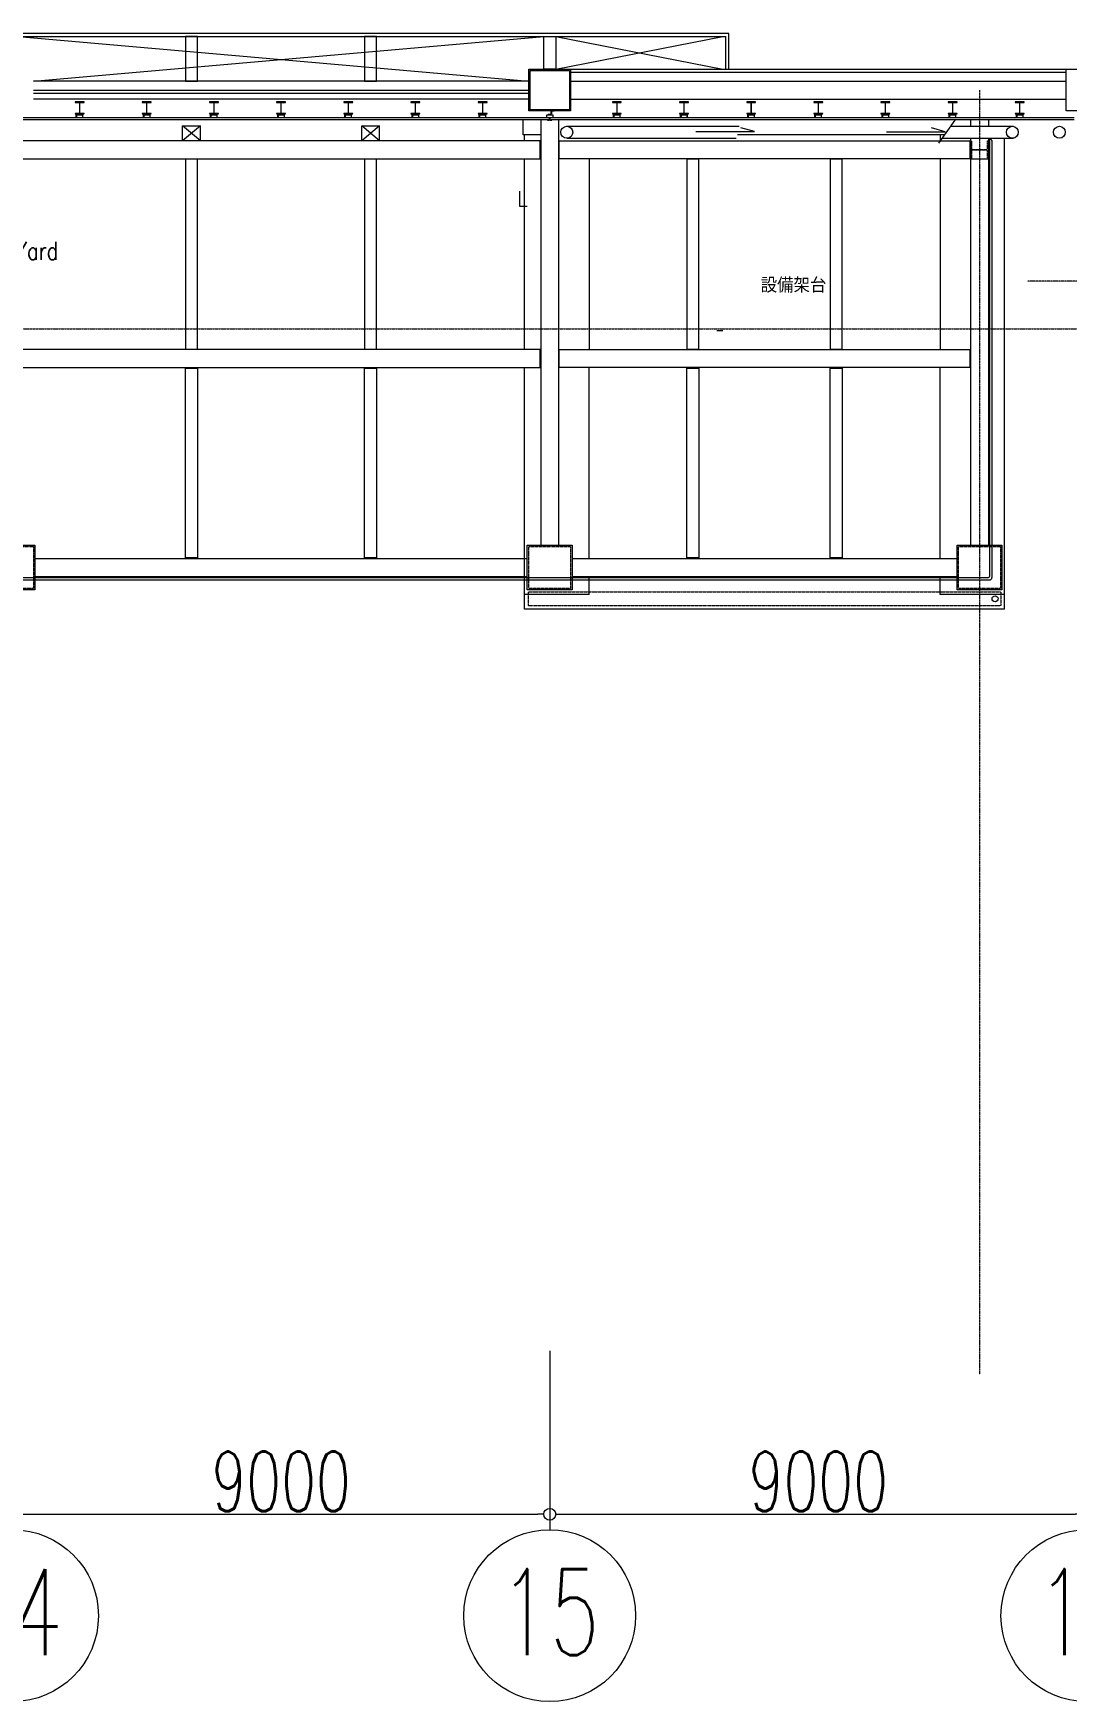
# Model space of a CAD drawing. Extents: x 225000 to 2157367, y 208400 to 840900.
# Drawn here: x 391276 to 408586, y 354198 to 382152 of the extents above; entities that cross this region are included whole.
import ezdxf
from ezdxf.enums import TextEntityAlignment as Align

# ---------------------------------------------------------------- set-up
doc = ezdxf.new("R2010")
doc.units = 0
doc.header["$LTSCALE"] = 10
doc.linetypes.add('Data Center Layout_L20$0$CENTER', pattern=[2, 1.25, -0.25, 0.25, -0.25])
doc.linetypes.add('Data Center Layout_L20$0$DOTK1', pattern=[0.1, 0.05, -0.05])
for name, color, linetype in [('Data Center Layout_L20$0$98-DIM', 3, 'Continuous'), ('Data Center Layout_L20$0$99-DIM-100', 2, 'Continuous'), ('Data Center Layout_L20$0$MACHINE-DIM', 252, 'Continuous')]:
    doc.layers.add(name, color=color, linetype=linetype)
for name, color, linetype, lineweight in [('Data Center Layout_L20$0$ARC', 252, 'Continuous', 0), ('Data Center Layout_L20$0$FLAG', 3, 'Continuous', 0), ('Data Center Layout_L20$0$K-SIN', 252, 'Data Center Layout_L20$0$CENTER', 9), ('Data Center Layout_L20$0$SUGATA3', 252, 'Continuous', 0)]:
    doc.layers.add(name, color=color, linetype=linetype, lineweight=lineweight)
doc.styles.add('Data Center Layout_L20$0$ATS', font='monotxt', dxfattribs={"bigfont": 'BIGFONT'})
doc.styles.add('Data Center Layout_L20$0$ROMS', font='ROMANS.shx', dxfattribs={"bigfont": 'bigfont.shx'})
doc.styles.add('Data Center Layout_L20$0$型式1', font='simplex.shx', dxfattribs={"width": 0.68, "bigfont": 'chineset.shx'})
doc.dimstyles.new('Data Center Layout_L20$0$複本 93-DIM-400', dxfattribs={"dimtxt": 1000, "dimasz": 200, "dimexe": 0.1, "dimexo": 0, "dimgap": 50, "dimtad": 1, "dimdec": 0, "dimzin": 0, "dimdsep": 46, "dimtxsty": 'Data Center Layout_L20$0$型式1', "dimblk": 'Data Center Layout_L20$0$_DotBlank', "dimcen": 0.09, "dimadec": 0, "dimazin": 0, "dimtfac": 1, "dimtdec": 0, "dimtofl": 0, "dimtmove": 2, "dimatfit": 3, "dimldrblk": 'Data Center Layout_L20$0$_ArchTick', "dimfxl": 1, "dimtolj": 1, "dimtzin": 0, "dimlwd": 13, "dimlwe": 5, "dimarcsym": 0})

# ---------------------------------------------------------------- blocks, each defined once
blk = doc.blocks.new('Data Center Layout_L20$0$_DotBlank')
at = {"layer": 'Data Center Layout_L20$0$99-DIM-100', "color": 0, "lineweight": -2}
blk.add_line((-0.5, 0), (-1, 0), dxfattribs=at)
blk.add_circle((0, 0), 0.5, dxfattribs=at)
blk = doc.blocks.new('*D18')
at = {"layer": 'Data Center Layout_L20$0$98-DIM', "color": 0, "lineweight": 5, "transparency": 16777216}
for p, q in [((390926, 160078), (390926, 157336)), ((399926, 160078), (399926, 157336))]:
    blk.add_line(p, q, dxfattribs=at)
at = {"layer": 'Data Center Layout_L20$0$98-DIM', "color": 0, "lineweight": 13, "transparency": 16777216}
blk.add_line((391126, 157337), (399726, 157337), dxfattribs=at)
at = {"layer": 'DEFPOINTS', "color": 0, "transparency": 16777216}
for p in [(390926, 160078), (399926, 160078), (399926, 157337)]:
    blk.add_point(p, dxfattribs=at)
at = {"layer": 'Data Center Layout_L20$0$98-DIM', "color": 0, "lineweight": 13, "transparency": 16777216, "xscale": 200, "yscale": 200, "zscale": 200, "rotation": 180}
blk.add_blockref('Data Center Layout_L20$0$_DotBlank', (390926, 157337), dxfattribs=at)
at = {"layer": 'Data Center Layout_L20$0$98-DIM', "color": 0, "lineweight": 13, "transparency": 16777216, "xscale": 200, "yscale": 200, "zscale": 200}
blk.add_blockref('Data Center Layout_L20$0$_DotBlank', (399926, 157337), dxfattribs=at)
at = {"layer": 'Data Center Layout_L20$0$98-DIM', "color": 0, "transparency": 16777216, "insert": (395426, 157887), "char_height": 1000, "attachment_point": 5, "style": 'Data Center Layout_L20$0$型式1'}
blk.add_mtext('\\A1;9000', dxfattribs=at)
blk = doc.blocks.new('Data Center Layout_L20$0$_ArchTick')
at = {"layer": 'Data Center Layout_L20$0$MACHINE-DIM', "color": 0, "const_width": 0.15}
blk.add_lwpolyline([(-0.5, -0.5), (0.5, 0.5)], dxfattribs=at)
blk = doc.blocks.new('*D22')
at = {"layer": 'Data Center Layout_L20$0$98-DIM', "color": 0, "lineweight": 5, "transparency": 16777216}
for p, q in [((399926, 160078), (399926, 157336)), ((408926, 160078), (408926, 157336))]:
    blk.add_line(p, q, dxfattribs=at)
at = {"layer": 'Data Center Layout_L20$0$98-DIM', "color": 0, "lineweight": 13, "transparency": 16777216}
blk.add_line((400126, 157337), (408726, 157337), dxfattribs=at)
at = {"layer": 'DEFPOINTS', "color": 0, "transparency": 16777216}
for p in [(399926, 160078), (408926, 160078), (408926, 157337)]:
    blk.add_point(p, dxfattribs=at)
at = {"layer": 'Data Center Layout_L20$0$98-DIM', "color": 0, "lineweight": 13, "transparency": 16777216, "xscale": 200, "yscale": 200, "zscale": 200, "rotation": 180}
blk.add_blockref('Data Center Layout_L20$0$_DotBlank', (399926, 157337), dxfattribs=at)
at = {"layer": 'Data Center Layout_L20$0$98-DIM', "color": 0, "lineweight": 13, "transparency": 16777216, "xscale": 200, "yscale": 200, "zscale": 200}
blk.add_blockref('Data Center Layout_L20$0$_DotBlank', (408926, 157337), dxfattribs=at)
at = {"layer": 'Data Center Layout_L20$0$98-DIM', "color": 0, "transparency": 16777216, "insert": (404426, 157887), "char_height": 1000, "attachment_point": 5, "style": 'Data Center Layout_L20$0$型式1'}
blk.add_mtext('\\A1;9000', dxfattribs=at)
blk = doc.blocks.new('Data Center Layout_L20')
at = {"layer": 'Data Center Layout_L20$0$ARC'}
for p, q in [((402925.59, 182152.31), (360925.59, 182152.31)), ((360975.59, 182102.31), (402875.59, 182102.31)), ((391025.59, 182102.31), (399575.59, 181352.31)), ((391275.59, 181352.31), (399825.59, 182102.31)), ((400025.59, 181552.31), (402825.59, 182102.31)), ((400025.59, 182102.31), (402825.59, 181552.31)), ((402875.59, 181553.31), (402875.59, 182102.31)), ((402925.59, 181553.31), (402925.59, 182152.31)), ((400275.59, 181502.31), (408575.59, 181502.31)), ((399575.59, 181352.31), (391275.59, 181352.31)), ((391275.59, 181152.31), (399575.59, 181152.31)), ((400275.59, 181352.31), (408575.59, 181352.31)), ((399575.59, 181052.31), (391275.59, 181052.31)), ((400275.59, 181052.31), (408575.59, 181052.31)), ((408710.59, 180737.31), (387970.59, 180737.31)), ((408710.59, 180702.31), (387970.59, 180702.31)), ((393775.59, 180602.31), (394075.59, 180602.31)), ((393775.59, 180352.31), (393775.59, 180602.31)), ((394075.59, 180602.31), (393775.59, 180352.31)), ((394075.59, 180352.31), (393775.59, 180602.31)), ((394075.59, 180352.31), (394075.59, 180602.31)), ((396775.59, 180602.31), (397075.59, 180602.31)), ((396775.59, 180352.31), (396775.59, 180602.31)), ((397075.59, 180602.31), (396775.59, 180352.31)), ((397075.59, 180352.31), (396775.59, 180602.31)), ((397075.59, 180352.31), (397075.59, 180602.31)), ((399775.59, 180702.31), (399775.59, 173577.31)), ((400075.59, 180702.31), (400075.59, 173577.31)), ((400211.82, 180594.99), (403102.03, 180594.99)), ((406714.03, 180696.76), (406440.77, 180313.99)), ((406641.38, 180594.99), (407693.73, 180594.99)), ((406975.59, 180702.31), (406975.59, 180594.99)), ((407275.59, 180702.31), (407275.59, 180594.99)), ((400211.82, 180394.99), (403050.96, 180394.99)), ((402376.33, 180507.65), (403358.33, 180507.65)), ((403358.33, 180507.65), (403128.33, 180571.65)), ((405569.38, 180502.77), (406551.38, 180502.77)), ((406551.38, 180502.77), (406321.38, 180566.77)), ((406498.6, 180394.99), (407693.73, 180394.99)), ((406975.59, 180394.99), (406975.59, 173577.31)), ((407275.59, 180394.99), (407275.59, 173577.31)), ((407291.74, 180355.85), (407291.74, 173051.16)), ((407334.44, 180355.85), (407334.44, 173033.46)), ((407275.59, 180042.31), (406975.59, 180042.31)), ((402726.88, 177171.35), (402828.05, 177171.35)), ((391300.59, 173352.31), (399550.59, 173352.31)), ((400300.59, 173352.31), (406750.59, 173352.31)), ((364319.55, 173036.16), (407276.74, 173036.16)), ((391300.59, 173052.31), (399550.59, 173052.31)), ((400300.59, 173052.31), (406750.59, 173052.31)), ((364319.55, 172993.46), (407294.44, 172993.46))]:
    blk.add_line(p, q, dxfattribs=at)
at = {"layer": 'Data Center Layout_L20$0$ARC', "linetype": 'Continuous'}
for p, q in [((400275.59, 181552.31), (408575.59, 181552.31)), ((391275.59, 181202.31), (399575.59, 181202.31))]:
    blk.add_line(p, q, dxfattribs=at)
at = {"layer": 'Data Center Layout_L20$0$ARC', "linetype": 'Data Center Layout_L20$0$DOTK1'}
for p, q in [((399565.63, 172792.31), (399565.63, 172562.31)), ((399565.63, 172792.31), (407485.54, 172792.31)), ((407485.54, 172792.31), (407485.54, 172562.31)), ((407485.54, 172562.31), (399565.63, 172562.31))]:
    blk.add_line(p, q, dxfattribs=at)
at = {"layer": 'Data Center Layout_L20$0$ARC'}
for points in [[(394025.59, 182102.31), (393825.59, 182102.31), (393825.59, 181352.31), (394025.59, 181352.31)], [(397025.59, 182102.31), (396825.59, 182102.31), (396825.59, 181352.31), (397025.59, 181352.31)], [(399825.59, 182102.31), (400025.59, 182102.31), (400025.59, 181552.31), (399825.59, 181552.31)], [(399575.59, 180852.31), (399575.59, 181552.31), (400275.59, 181552.31), (400275.59, 180852.31)], [(399595.59, 180872.31), (399595.59, 181532.31), (400255.59, 181532.31), (400255.59, 180872.31)], [(408575.59, 180852.31), (408575.59, 181552.31), (409275.59, 181552.31), (409275.59, 180852.31)], [(391975.59, 180802.31), (392125.59, 180802.31), (392125.59, 180811.31), (392053.59, 180811.31), (392053.59, 180993.31), (392125.59, 180993.31), (392125.59, 181002.31), (391975.59, 181002.31), (391975.59, 180993.31), (392047.59, 180993.31), (392047.59, 180811.31), (391975.59, 180811.31)], [(393100.59, 180802.31), (393250.59, 180802.31), (393250.59, 180811.31), (393178.59, 180811.31), (393178.59, 180993.31), (393250.59, 180993.31), (393250.59, 181002.31), (393100.59, 181002.31), (393100.59, 180993.31), (393172.59, 180993.31), (393172.59, 180811.31), (393100.59, 180811.31)], [(394225.59, 180802.31), (394375.59, 180802.31), (394375.59, 180811.31), (394303.59, 180811.31), (394303.59, 180993.31), (394375.59, 180993.31), (394375.59, 181002.31), (394225.59, 181002.31), (394225.59, 180993.31), (394297.59, 180993.31), (394297.59, 180811.31), (394225.59, 180811.31)], [(395350.59, 180802.31), (395500.59, 180802.31), (395500.59, 180811.31), (395428.59, 180811.31), (395428.59, 180993.31), (395500.59, 180993.31), (395500.59, 181002.31), (395350.59, 181002.31), (395350.59, 180993.31), (395422.59, 180993.31), (395422.59, 180811.31), (395350.59, 180811.31)], [(396475.59, 180802.31), (396625.59, 180802.31), (396625.59, 180811.31), (396553.59, 180811.31), (396553.59, 180993.31), (396625.59, 180993.31), (396625.59, 181002.31), (396475.59, 181002.31), (396475.59, 180993.31), (396547.59, 180993.31), (396547.59, 180811.31), (396475.59, 180811.31)], [(397600.59, 180802.31), (397750.59, 180802.31), (397750.59, 180811.31), (397678.59, 180811.31), (397678.59, 180993.31), (397750.59, 180993.31), (397750.59, 181002.31), (397600.59, 181002.31), (397600.59, 180993.31), (397672.59, 180993.31), (397672.59, 180811.31), (397600.59, 180811.31)], [(398725.59, 180802.31), (398875.59, 180802.31), (398875.59, 180811.31), (398803.59, 180811.31), (398803.59, 180993.31), (398875.59, 180993.31), (398875.59, 181002.31), (398725.59, 181002.31), (398725.59, 180993.31), (398797.59, 180993.31), (398797.59, 180811.31), (398725.59, 180811.31)], [(400975.59, 180802.31), (401125.59, 180802.31), (401125.59, 180811.31), (401053.59, 180811.31), (401053.59, 180993.31), (401125.59, 180993.31), (401125.59, 181002.31), (400975.59, 181002.31), (400975.59, 180993.31), (401047.59, 180993.31), (401047.59, 180811.31), (400975.59, 180811.31)], [(402100.59, 180802.31), (402250.59, 180802.31), (402250.59, 180811.31), (402178.59, 180811.31), (402178.59, 180993.31), (402250.59, 180993.31), (402250.59, 181002.31), (402100.59, 181002.31), (402100.59, 180993.31), (402172.59, 180993.31), (402172.59, 180811.31), (402100.59, 180811.31)], [(403225.59, 180802.31), (403375.59, 180802.31), (403375.59, 180811.31), (403303.59, 180811.31), (403303.59, 180993.31), (403375.59, 180993.31), (403375.59, 181002.31), (403225.59, 181002.31), (403225.59, 180993.31), (403297.59, 180993.31), (403297.59, 180811.31), (403225.59, 180811.31)], [(404350.59, 180802.31), (404500.59, 180802.31), (404500.59, 180811.31), (404428.59, 180811.31), (404428.59, 180993.31), (404500.59, 180993.31), (404500.59, 181002.31), (404350.59, 181002.31), (404350.59, 180993.31), (404422.59, 180993.31), (404422.59, 180811.31), (404350.59, 180811.31)], [(405475.59, 180802.31), (405625.59, 180802.31), (405625.59, 180811.31), (405553.59, 180811.31), (405553.59, 180993.31), (405625.59, 180993.31), (405625.59, 181002.31), (405475.59, 181002.31), (405475.59, 180993.31), (405547.59, 180993.31), (405547.59, 180811.31), (405475.59, 180811.31)], [(406600.59, 180802.31), (406750.59, 180802.31), (406750.59, 180811.31), (406678.59, 180811.31), (406678.59, 180993.31), (406750.59, 180993.31), (406750.59, 181002.31), (406600.59, 181002.31), (406600.59, 180993.31), (406672.59, 180993.31), (406672.59, 180811.31), (406600.59, 180811.31)], [(407725.59, 180802.31), (407875.59, 180802.31), (407875.59, 180811.31), (407803.59, 180811.31), (407803.59, 180993.31), (407875.59, 180993.31), (407875.59, 181002.31), (407725.59, 181002.31), (407725.59, 180993.31), (407797.59, 180993.31), (407797.59, 180811.31), (407725.59, 180811.31)], [(391994.59, 180752.31), (391994.59, 180802.31), (392044.59, 180802.31), (392044.59, 180796.31), (392000.59, 180796.31), (392000.59, 180752.31)], [(392000.59, 180787.31), (392100.59, 180787.31), (392100.59, 180737.31), (392000.59, 180737.31)], [(392106.59, 180752.31), (392106.59, 180802.31), (392056.59, 180802.31), (392056.59, 180796.31), (392100.59, 180796.31), (392100.59, 180752.31)], [(393119.59, 180752.31), (393119.59, 180802.31), (393169.59, 180802.31), (393169.59, 180796.31), (393125.59, 180796.31), (393125.59, 180752.31)], [(393125.59, 180787.31), (393225.59, 180787.31), (393225.59, 180737.31), (393125.59, 180737.31)], [(393231.59, 180752.31), (393231.59, 180802.31), (393181.59, 180802.31), (393181.59, 180796.31), (393225.59, 180796.31), (393225.59, 180752.31)], [(394244.59, 180752.31), (394244.59, 180802.31), (394294.59, 180802.31), (394294.59, 180796.31), (394250.59, 180796.31), (394250.59, 180752.31)], [(394250.59, 180787.31), (394350.59, 180787.31), (394350.59, 180737.31), (394250.59, 180737.31)], [(394356.59, 180752.31), (394356.59, 180802.31), (394306.59, 180802.31), (394306.59, 180796.31), (394350.59, 180796.31), (394350.59, 180752.31)], [(395369.59, 180752.31), (395369.59, 180802.31), (395419.59, 180802.31), (395419.59, 180796.31), (395375.59, 180796.31), (395375.59, 180752.31)], [(395375.59, 180787.31), (395475.59, 180787.31), (395475.59, 180737.31), (395375.59, 180737.31)], [(395481.59, 180752.31), (395481.59, 180802.31), (395431.59, 180802.31), (395431.59, 180796.31), (395475.59, 180796.31), (395475.59, 180752.31)], [(396494.59, 180752.31), (396494.59, 180802.31), (396544.59, 180802.31), (396544.59, 180796.31), (396500.59, 180796.31), (396500.59, 180752.31)], [(396500.59, 180787.31), (396600.59, 180787.31), (396600.59, 180737.31), (396500.59, 180737.31)], [(396606.59, 180752.31), (396606.59, 180802.31), (396556.59, 180802.31), (396556.59, 180796.31), (396600.59, 180796.31), (396600.59, 180752.31)], [(397619.59, 180752.31), (397619.59, 180802.31), (397669.59, 180802.31), (397669.59, 180796.31), (397625.59, 180796.31), (397625.59, 180752.31)], [(397625.59, 180787.31), (397725.59, 180787.31), (397725.59, 180737.31), (397625.59, 180737.31)], [(397731.59, 180752.31), (397731.59, 180802.31), (397681.59, 180802.31), (397681.59, 180796.31), (397725.59, 180796.31), (397725.59, 180752.31)], [(398744.59, 180752.31), (398744.59, 180802.31), (398794.59, 180802.31), (398794.59, 180796.31), (398750.59, 180796.31), (398750.59, 180752.31)], [(398750.59, 180787.31), (398850.59, 180787.31), (398850.59, 180737.31), (398750.59, 180737.31)], [(398856.59, 180752.31), (398856.59, 180802.31), (398806.59, 180802.31), (398806.59, 180796.31), (398850.59, 180796.31), (398850.59, 180752.31)], [(399875.59, 180787.31), (399975.59, 180787.31), (399975.59, 180737.31), (399875.59, 180737.31)], [(399900.59, 180787.31), (399950.59, 180787.31), (399950.59, 180837.31), (399944.59, 180837.31), (399944.59, 180793.31), (399900.59, 180793.31)], [(399915.59, 180702.31), (399935.59, 180702.31), (399935.59, 180737.31), (399915.59, 180737.31)], [(399950.59, 180802.31), (399950.59, 180852.31), (400000.59, 180852.31), (400000.59, 180846.31), (399956.59, 180846.31), (399956.59, 180802.31)], [(400994.59, 180752.31), (400994.59, 180802.31), (401044.59, 180802.31), (401044.59, 180796.31), (401000.59, 180796.31), (401000.59, 180752.31)], [(401000.59, 180787.31), (401100.59, 180787.31), (401100.59, 180737.31), (401000.59, 180737.31)], [(401106.59, 180752.31), (401106.59, 180802.31), (401056.59, 180802.31), (401056.59, 180796.31), (401100.59, 180796.31), (401100.59, 180752.31)], [(402119.59, 180752.31), (402119.59, 180802.31), (402169.59, 180802.31), (402169.59, 180796.31), (402125.59, 180796.31), (402125.59, 180752.31)], [(402125.59, 180787.31), (402225.59, 180787.31), (402225.59, 180737.31), (402125.59, 180737.31)], [(402231.59, 180752.31), (402231.59, 180802.31), (402181.59, 180802.31), (402181.59, 180796.31), (402225.59, 180796.31), (402225.59, 180752.31)], [(403244.59, 180752.31), (403244.59, 180802.31), (403294.59, 180802.31), (403294.59, 180796.31), (403250.59, 180796.31), (403250.59, 180752.31)], [(403250.59, 180787.31), (403350.59, 180787.31), (403350.59, 180737.31), (403250.59, 180737.31)], [(403356.59, 180752.31), (403356.59, 180802.31), (403306.59, 180802.31), (403306.59, 180796.31), (403350.59, 180796.31), (403350.59, 180752.31)], [(404369.59, 180752.31), (404369.59, 180802.31), (404419.59, 180802.31), (404419.59, 180796.31), (404375.59, 180796.31), (404375.59, 180752.31)], [(404375.59, 180787.31), (404475.59, 180787.31), (404475.59, 180737.31), (404375.59, 180737.31)], [(404481.59, 180752.31), (404481.59, 180802.31), (404431.59, 180802.31), (404431.59, 180796.31), (404475.59, 180796.31), (404475.59, 180752.31)], [(405494.59, 180752.31), (405494.59, 180802.31), (405544.59, 180802.31), (405544.59, 180796.31), (405500.59, 180796.31), (405500.59, 180752.31)], [(405500.59, 180787.31), (405600.59, 180787.31), (405600.59, 180737.31), (405500.59, 180737.31)], [(405606.59, 180752.31), (405606.59, 180802.31), (405556.59, 180802.31), (405556.59, 180796.31), (405600.59, 180796.31), (405600.59, 180752.31)], [(406619.59, 180752.31), (406619.59, 180802.31), (406669.59, 180802.31), (406669.59, 180796.31), (406625.59, 180796.31), (406625.59, 180752.31)], [(406625.59, 180787.31), (406725.59, 180787.31), (406725.59, 180737.31), (406625.59, 180737.31)], [(406731.59, 180752.31), (406731.59, 180802.31), (406681.59, 180802.31), (406681.59, 180796.31), (406725.59, 180796.31), (406725.59, 180752.31)], [(407744.59, 180752.31), (407744.59, 180802.31), (407794.59, 180802.31), (407794.59, 180796.31), (407750.59, 180796.31), (407750.59, 180752.31)], [(407750.59, 180787.31), (407850.59, 180787.31), (407850.59, 180737.31), (407750.59, 180737.31)], [(407856.59, 180752.31), (407856.59, 180802.31), (407806.59, 180802.31), (407806.59, 180796.31), (407850.59, 180796.31), (407850.59, 180752.31)], [(399765.59, 180352.31), (391085.59, 180352.31), (391085.59, 180052.31), (399765.59, 180052.31)], [(400085.59, 180352.31), (406965.59, 180352.31), (406965.59, 180052.31), (400085.59, 180052.31)], [(394025.59, 180042.31), (393825.59, 180042.31), (393825.59, 176862.31), (394025.59, 176862.31)], [(397025.59, 180042.31), (396825.59, 180042.31), (396825.59, 176862.31), (397025.59, 176862.31)], [(402425.59, 180042.31), (402225.59, 180042.31), (402225.59, 176862.31), (402425.59, 176862.31)], [(404825.59, 180042.31), (404625.59, 180042.31), (404625.59, 176862.31), (404825.59, 176862.31)], [(399765.59, 176852.31), (391085.59, 176852.31), (391085.59, 176552.31), (399765.59, 176552.31)], [(400085.59, 176852.31), (406965.59, 176852.31), (406965.59, 176552.31), (400085.59, 176552.31)], [(394025.59, 173362.31), (393825.59, 173362.31), (393825.59, 176542.31), (394025.59, 176542.31)], [(397025.59, 173362.31), (396825.59, 173362.31), (396825.59, 176542.31), (397025.59, 176542.31)], [(402425.59, 173362.31), (402225.59, 173362.31), (402225.59, 176542.31), (402425.59, 176542.31)], [(404825.59, 173362.31), (404625.59, 173362.31), (404625.59, 176542.31), (404825.59, 176542.31)], [(390550.59, 172827.31), (390550.59, 173577.31), (391300.59, 173577.31), (391300.59, 172827.31)], [(399550.59, 172827.31), (399550.59, 173577.31), (400300.59, 173577.31), (400300.59, 172827.31)], [(406750.59, 172827.31), (406750.59, 173577.31), (407500.59, 173577.31), (407500.59, 172827.31)]]:
    blk.add_lwpolyline(points, close=True, dxfattribs=at)
blk.add_lwpolyline([(399888.09, 180700.31), (399918.09, 180700.31), (399918.09, 180716.31), (399933.09, 180716.31), (399933.09, 180700.31), (399963.09, 180700.31)], dxfattribs=at)
at = {"layer": 'Data Center Layout_L20$0$ARC', "linetype": 'Data Center Layout_L20$0$DOTK1'}
blk.add_lwpolyline([(406975.59, 180352.31), (406990.59, 180352.31), (406990.59, 180220.31, 0.41421356), (407003.59, 180207.31), (407247.59, 180207.31, 0.41421356), (407260.59, 180220.31), (407260.59, 180352.31), (407275.59, 180352.31), (407275.59, 180052.31), (407260.59, 180052.31), (407260.59, 180184.31, 0.41421356), (407247.59, 180197.31), (407003.59, 180197.31, 0.41421356), (406990.59, 180184.31), (406990.59, 180052.31), (406975.59, 180052.31)], format="xyb", close=True, dxfattribs=at)
for points in [[(390575.59, 172852.31), (390575.59, 173552.31), (391275.59, 173552.31), (391275.59, 172852.31)], [(399575.59, 172852.31), (399575.59, 173552.31), (400275.59, 173552.31), (400275.59, 172852.31)], [(406775.59, 172852.31), (406775.59, 173552.31), (407475.59, 173552.31), (407475.59, 172852.31)]]:
    blk.add_lwpolyline(points, close=True, dxfattribs=at)
at = {"layer": 'Data Center Layout_L20$0$ARC'}
for centre, radius in [((400211.82, 180494.99), 100), ((407676.36, 180494.99), 100), ((408463.79, 180494.99), 100), ((407386.02, 172677.31), 50)]:
    blk.add_circle(centre, radius, dxfattribs=at)
for centre, radius, start, end in [((407313.09, 180355.85), 21.35, 0, 180), ((407276.74, 173051.16), 15, 270, 0), ((407294.44, 173033.46), 40, 270, 0)]:
    blk.add_arc(centre, radius, start, end, dxfattribs=at)
at = {"layer": 'Data Center Layout_L20$0$FLAG', "color": 4}
blk.add_line((399925.59, 160078.25), (399925.59, 157078.25), dxfattribs=at)
for centre in [(390925.59, 155638.25), (399925.59, 155638.25), (408925.59, 155638.25)]:
    blk.add_circle(centre, 1440, dxfattribs=at)
at = {"layer": 'Data Center Layout_L20$0$K-SIN'}
for p, q in [((407125.59, 181202.31), (407125.59, 159678.25)), ((412525.59, 178002.31), (407925.59, 178002.31)), ((267679.92, 177202.31), (546925.59, 177202.31))]:
    blk.add_line(p, q, dxfattribs=at)
at = {"layer": 'Data Center Layout_L20$0$SUGATA3'}
for p, q in [((399479.5, 180452.31), (399479.5, 180702.31)), ((399775.59, 180452.31), (399479.5, 180452.31)), ((399505.59, 180352.31), (399505.59, 180452.31)), ((406539.52, 180452.31), (403072.99, 180452.31)), ((406465.59, 180452.31), (406465.59, 180352.31)), ((407545.59, 172502.31), (407545.59, 180394.99)), ((399505.59, 176852.31), (399505.59, 180052.31)), ((400585.59, 180052.31), (400585.59, 176852.31)), ((406465.59, 180052.31), (406465.59, 176852.31)), ((399505.59, 172502.31), (399505.59, 176552.31)), ((400585.59, 173352.31), (400585.59, 176552.31)), ((406465.59, 173352.31), (406465.59, 176552.31)), ((400585.59, 172752.31), (400585.59, 173036.16)), ((406465.59, 172752.31), (406465.59, 173036.16)), ((400585.59, 172752.31), (399505.59, 172752.31)), ((407545.59, 172502.31), (399505.59, 172502.31)), ((407545.59, 172752.31), (406465.59, 172752.31))]:
    blk.add_line(p, q, dxfattribs=at)
at = {"layer": 'Data Center Layout_L20$0$98-DIM', "style": 'Data Center Layout_L20$0$型式1', "width": 0.68}
for s, p in [('14', (390925.59, 156418.25)), ('15', (399925.59, 156418.25)), ('16', (408925.59, 156418.25))]:
    blk.add_text(s, height=1440, dxfattribs=at).set_placement(p, align=Align.TOP_CENTER)
at = {"layer": 'Data Center Layout_L20$0$ARC'}
for s, style, p in [('L', 'Data Center Layout_L20$0$ROMS', (399376.72, 179383.46)), ('設備架台', 'Data Center Layout_L20$0$ATS', (403460.33, 177932.15))]:
    blk.add_text(s, height=250, dxfattribs=dict(at, style=style)).set_placement(p, align=Align.MIDDLE_LEFT)
at = {"layer": 'Data Center Layout_L20$0$ARC', "style": 'Data Center Layout_L20$0$ROMS', "width": 0.8}
blk.add_text('Scrubber Yard', height=300, dxfattribs=at).set_placement((390541.14, 178506.82), align=Align.MIDDLE_CENTER)
at = {"layer": 'Data Center Layout_L20$0$98-DIM'}
for base, p1, p2, picture, middle in [((399925.59, 157336.54), (390925.59, 160078.25), (399925.59, 160078.25), '*D18', (395425.59, 157886.54)), ((408925.59, 157336.54), (399925.59, 160078.25), (408925.59, 160078.25), '*D22', (404425.59, 157886.54))]:
    dim = blk.add_linear_dim(base=base, p1=p1, p2=p2, dimstyle='Data Center Layout_L20$0$複本 93-DIM-400', dxfattribs=at)
    dim.commit()
    dim.dimension.update_dxf_attribs({"geometry": picture, "text_midpoint": middle})

msp = doc.modelspace()

# ---------------------------------------------------------------- block references
msp.add_blockref('Data Center Layout_L20', (0, 200000))

doc.saveas('drawing.dxf')
